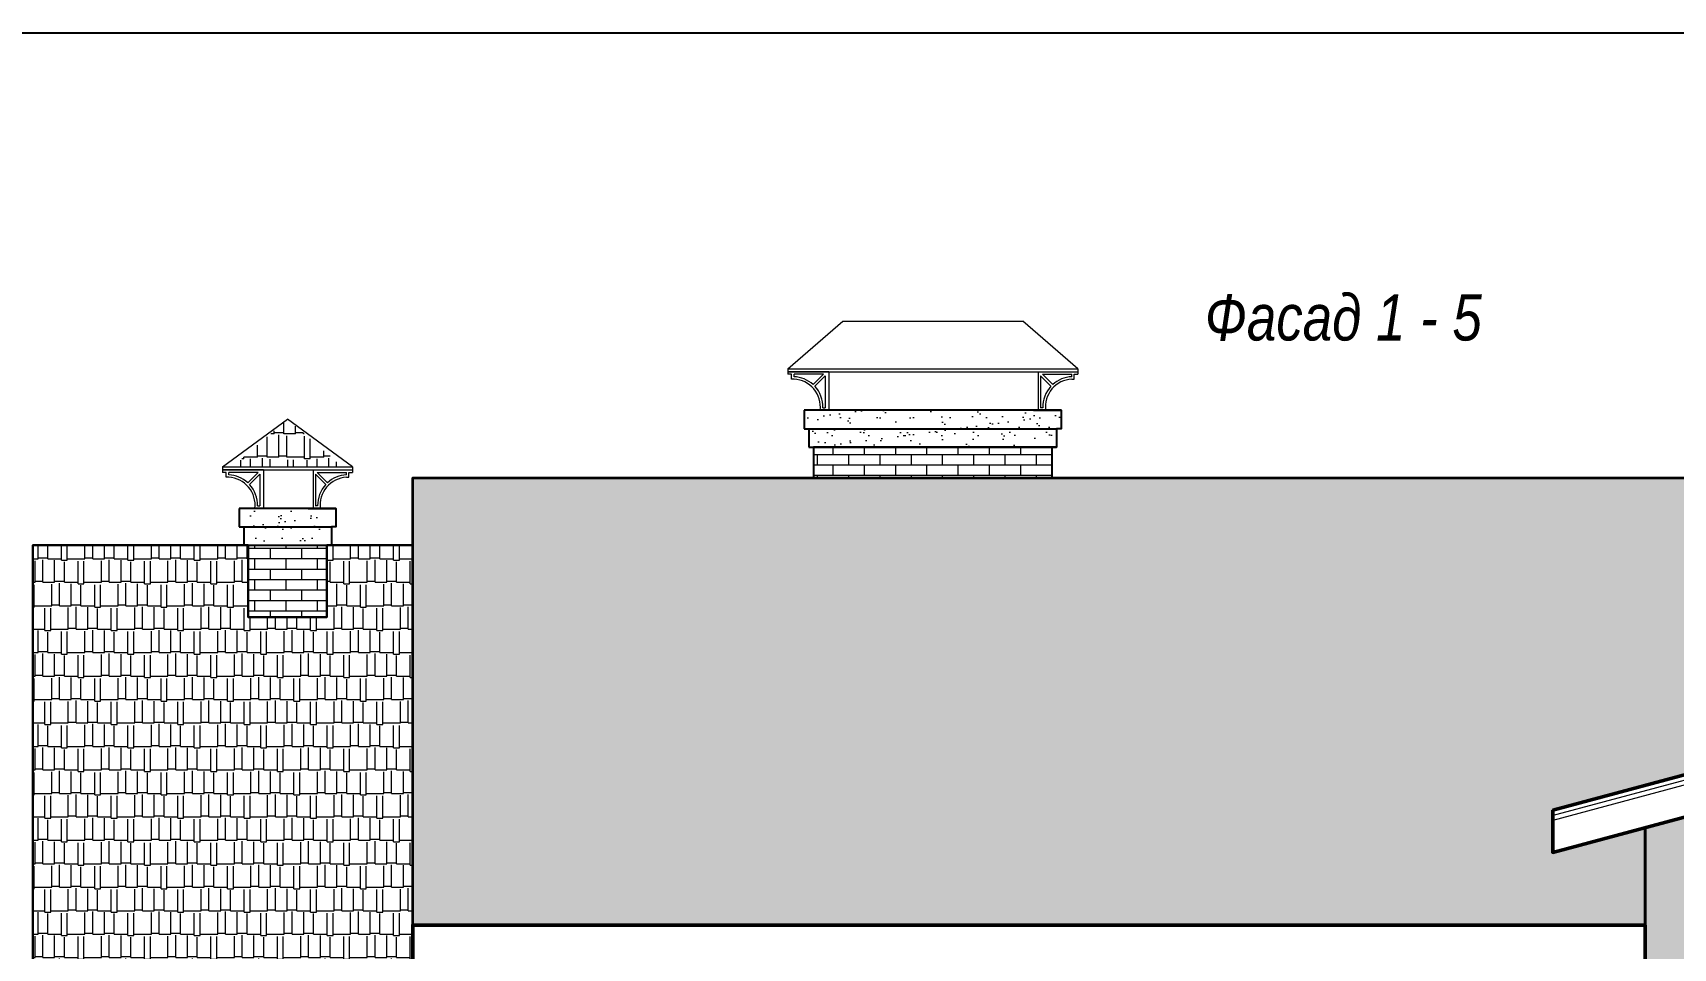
# Model space of a CAD drawing. Header units: millimetres. Extents: x 1582001 to 3303937, y 226471 to 491235.
# Drawn here: x 1589714 to 1600377, y 373898 to 379845 of the extents above; entities that cross this region are included whole.
import ezdxf

# ---------------------------------------------------------------- set-up
doc = ezdxf.new("R2010")
doc.units = ezdxf.units.MM
doc.layers.get('Defpoints').update_dxf_attribs({"color": 255, "lineweight": 30})
for name, color, linetype, lineweight in [('Конструктивный - Несущий_Ном_пера__1', 7, 'Continuous', 13), ('Кровля', 232, 'Continuous', 25), ('Оболочка - Крыша_Ном_пера__1', 7, 'Continuous', 13), ('Размеры', 7, 'Continuous', 18), ('Штриховки', 251, 'Continuous', 20)]:
    doc.layers.add(name, color=color, linetype=linetype, lineweight=lineweight)
doc.layers.add('Т-Подписи', color=7, linetype='Continuous')
doc.layers.add('Формуляр', color=138, linetype='Continuous')
doc.styles.add('GOST 2.304', font='ARIALNI.TTF', dxfattribs={"width": 0.98, "height": 300})
doc.styles.add('style', font='ARIALNI.TTF', dxfattribs={"width": 0.98, "height": 300})
doc.dimstyles.new('М100', dxfattribs={"dimtxt": 600, "dimasz": 150, "dimexe": 100, "dimexo": 200, "dimgap": 100, "dimtad": 1, "dimdec": 0, "dimtxsty": 'style', "dimblk": 'ARCHTICK', "dimcen": 150, "dimdle": 100, "dimclrt": 256, "dimadec": 0, "dimazin": 0, "dimtfac": 1, "dimtdec": 0, "dimtmove": 1, "dimatfit": 3, "dimldrblk": 'NONE', "dimfxl": 0, "dimarcsym": 0})
pattern_1 = [(0, (0, 96926.34), (323.85, 152.4), [76.2, -63.5, 88.9, -38.1, 114.3, -50.8]), (0, (76.2, 96932.69), (323.85, 152.4), [63.5, -241.3, 50.8, -76.2]), (0, (228.6, 96916.81), (323.85, 152.4), [38.1, -393.7]), (90, (0, 96926.34), (-107.95, 152.4), [146.05, -463.55]), (90, (76.2, 96926.34), (-107.95, 152.4), [142.875, -466.725]), (90, (139.7, 96926.34), (-107.95, 152.4), [133.35, -476.25]), (90, (228.6, 96916.81), (-107.95, 152.4), [146.05, -463.55]), (90, (266.7, 96916.81), (-107.95, 152.4), [146.05, -463.55]), (90, (381, 96926.34), (-107.95, 152.4), [139.7, -469.9])]
pattern_2 = [(0, (0, 96926.34), (0, 67.7418), []), (90, (0, 96926.34), (-101.6, 67.7418), [67.7418, -67.7418])]

# ---------------------------------------------------------------- blocks, each defined once
blk = doc.blocks.new('_ArchTick')
at = {"color": 0, "linetype": 'ByBlock', "const_width": 0.15}
blk.add_lwpolyline([(-0.5, -0.5), (0.5, 0.5)], dxfattribs=at)
blk = doc.blocks.new('*D483')
at = {"layer": 'Defpoints', "color": 0, "lineweight": -3, "transparency": 16777216}
for p in [(1588499, 374051), (1589714, 374051), (1589714, 373606)]:
    blk.add_point(p, dxfattribs=at)
at = {"layer": 'Размеры', "color": 0, "lineweight": -2, "transparency": 16777216}
for p, q in [((1589112, 374159), (1589112, 374911)), ((1588499, 373828), (1589112, 374159)), ((1589514, 374051), (1588399, 374051)), ((1588499, 373506), (1588499, 374151)), ((1589514, 373606), (1588399, 373606))]:
    blk.add_line(p, q, dxfattribs=at)
at = {"layer": 'Размеры', "color": 0, "lineweight": -2, "transparency": 16777216, "xscale": 150, "yscale": 150, "zscale": 150}
for p, rotation in [((1588499, 374051), 90), ((1588499, 373606), 270)]:
    blk.add_blockref('_ArchTick', p, dxfattribs=dict(at, rotation=rotation))
at = {"layer": 'Размеры', "transparency": 16777216, "insert": (1588860, 374535), "char_height": 300, "attachment_point": 5, "rotation": 90, "style": 'style'}
blk.add_mtext('445', dxfattribs=at)
blk = doc.blocks.new('_None')

msp = doc.modelspace()

# ---------------------------------------------------------------- hatches: boundary and pattern name
at = {"lineweight": 18, "ltscale": 100, "true_color": 0x4c2f26}
h = msp.add_hatch(dxfattribs=at)
h.set_pattern_fill('AR-RSHKE', color=29, scale=0.5, style=0)
h.set_pattern_definition([(180, (1742444.11, 457554.86), (-323.85, 152.4), [76.2, -63.5, 88.9, -38.1, 114.3, -50.8]), (180, (1742367.91, 457561.21), (-323.85, 152.4), [63.5, -241.3, 50.8, -76.2]), (180, (1742215.51, 457545.34), (-323.85, 152.4), [38.1, -393.7]), (90, (1742444.11, 457554.86), (107.95, 152.4), [146.05, -463.55]), (90, (1742367.91, 457554.86), (107.95, 152.4), [142.875, -466.725]), (90, (1742304.41, 457554.86), (107.95, 152.4), [133.35, -476.25]), (90, (1742215.51, 457545.34), (107.95, 152.4), [146.05, -463.55]), (90, (1742177.41, 457545.34), (107.95, 152.4), [146.05, -463.55]), (90, (1742063.11, 457554.86), (107.95, 152.4), [139.7, -469.9])])
h.paths.add_polyline_path([(1591727.4, 377025.3), (1591370.5, 377334.2), (1591012.4, 377025.3)])
h = msp.add_hatch(dxfattribs=at)
h.set_pattern_fill('AR-RSHKE', color=29, scale=0.5, style=0)
h.set_pattern_definition(pattern_1)
edge = h.paths.add_edge_path()
edge.add_line((1602314.2, 376955), (1606474.2, 376955))
edge.add_line((1606474.2, 376955), (1606474.2, 375991.4))
edge.add_line((1606474.2, 375991.4), (1603984.2, 375991.4))
edge.add_line((1603984.2, 375991.4), (1603984.2, 375462.5))
edge.add_line((1603984.2, 375462.5), (1603034.2, 375717))
edge.add_line((1603034.2, 375717), (1599594.2, 374795.3))
edge.add_line((1599594.2, 374795.3), (1599594.2, 374520.9))
edge.add_line((1599594.2, 374520.9), (1600194.2, 374681.7))
edge.add_line((1600194.2, 374681.7), (1600194.2, 374048.7))
edge.add_line((1600194.2, 374048.7), (1592184.2, 374048.7))
edge.add_line((1592184.2, 374048.7), (1592184.2, 376955))
edge.add_line((1592184.2, 376955), (1601934.2, 376955))
edge = h.paths.add_edge_path(flags=16)
edge.add_line((1602314.2, 376955), (1602314.2, 376243))
edge.add_line((1602314.2, 376243), (1601934.2, 376243))
edge.add_line((1601934.2, 376243), (1601934.2, 376955))
h = msp.add_hatch(dxfattribs=at)
h.set_pattern_fill('AR-RSHKE', color=29, scale=0.5, style=0)
h.set_pattern_definition(pattern_1)
edge = h.paths.add_edge_path()
edge.add_line((1591114.9, 376515.5), (1589714.2, 376515.5))
edge.add_line((1589714.2, 376515.5), (1589714.2, 373605.6))
edge.add_line((1589714.2, 373605.6), (1592784.2, 373605.6))
edge.add_line((1592784.2, 373605.6), (1592784.2, 373774.4))
edge.add_line((1592784.2, 373774.4), (1592184.2, 373774.4))
edge.add_line((1592184.2, 373774.4), (1592184.2, 376515.5))
edge.add_line((1592184.2, 376515.5), (1591624.9, 376515.5))
edge = h.paths.add_edge_path(flags=16)
edge.add_line((1591114.9, 376515.5), (1591114.9, 376048.8))
edge.add_line((1591114.9, 376048.8), (1591624.9, 376048.8))
edge.add_line((1591624.9, 376048.8), (1591624.9, 376515.5))
at = {"lineweight": -3, "ltscale": 100, "true_color": 0xffe3c7}
msp.add_hatch(color=254, dxfattribs=at).paths.add_polyline_path([(1600754.2, 374544.2), (1603034.2, 375113), (1605314.2, 374544.2), (1605314.2, 371335.2), (1605874.2, 371335.2), (1605874.2, 374681.7), (1603034.2, 375442.7), (1600194.2, 374681.7), (1600194.2, 374048.7), (1600194.2, 373774.4), (1600194.2, 371335.2), (1600754.2, 371335.2)])
at = {"layer": 'Конструктивный - Несущий_Ном_пера__1', "ltscale": 100}
h = msp.add_hatch(dxfattribs=at)
h.set_pattern_fill('AR-SAND', color=41, scale=3, style=0)
h.set_pattern_definition([(37.5, (0, 96364.58), (-4.800094, 146.823971), [0, -115.824, 0, -129.54, 0, -123.825]), (7.5, (0, 96364.58), (134.856985, 215.04753), [0, -62.484, 0, -104.394, 0, -40.005]), (327.5, (-93.73, 96364.58), (237.297711, 0.431155), [0, -38.1, 0, -137.16, 0, -179.07]), (317.5, (-93.73, 96364.58), (229.066936, 66.878797), [0, -19.05, 0, -89.916, 0, -102.87])])
h.paths.add_polyline_path([(1596369.2, 377273.3), (1596399.2, 377273.3), (1596399.2, 377393.3), (1596219.2, 377393.3), (1595119.2, 377393.3), (1595119.2, 377273.3)])
h.paths.add_polyline_path([(1596369.2, 377153.3), (1596369.2, 377273.3), (1595149.2, 377273.3), (1595149.2, 377153.3)])
h.paths.add_polyline_path([(1594729.2, 377393.3), (1594729.2, 377273.3), (1594759.2, 377273.3), (1594759.2, 377153.3), (1595175.1, 377153.3), (1595175.1, 377273.3), (1595120.6, 377273.3), (1595120.6, 377393.3)])
at = {"layer": 'Конструктивный - Несущий_Ном_пера__1', "linetype": 'Continuous', "lineweight": 18, "true_color": 0x4c2f26}
h = msp.add_hatch(dxfattribs=at)
h.set_pattern_fill('AR-BRSTD', color=29, style=0)
h.set_pattern_definition(pattern_2)
h.paths.add_polyline_path([(1594789.2, 376955), (1596339.2, 376955), (1596339.2, 377153.3), (1594789.2, 377153.3)])
at = {"layer": 'Конструктивный - Несущий_Ном_пера__1', "ltscale": 100}
h = msp.add_hatch(dxfattribs=at)
h.set_pattern_fill('AR-SAND', color=41, scale=3, style=0)
h.set_pattern_definition([(37.5, (1347835.81, 471468.77), (-4.800094, 146.82397), [0, -115.824, 0, -129.54, 0, -123.825]), (7.5, (1347835.8, 471468.77), (134.85698, 215.04753), [0, -62.484, 0, -104.394, 0, -40.005]), (327.5, (1347742.08, 471468.77), (237.29771, 0.431155), [0, -38.1, 0, -137.16, 0, -179.07]), (317.5, (1347742.08, 471468.77), (229.06694, 66.8788), [0, -19.05, 0, -89.916, 0, -102.87])])
h.paths.add_polyline_path([(1591589.9, 376635.5), (1591149.9, 376635.5), (1591149.9, 376515.5), (1591589.9, 376515.5)])
h.paths.add_polyline_path([(1591619.9, 376755.5), (1591439.9, 376755.5), (1591119.9, 376755.5), (1591119.9, 376635.5), (1591589.9, 376635.5), (1591619.9, 376635.5)])
at = {"layer": 'Конструктивный - Несущий_Ном_пера__1', "linetype": 'Continuous', "lineweight": 18, "true_color": 0x4c2f26}
h = msp.add_hatch(dxfattribs=at)
h.set_pattern_fill('AR-BRSTD', color=29, style=0)
h.set_pattern_definition(pattern_2)
h.paths.add_polyline_path([(1591114.9, 376515.5), (1591624.9, 376515.5), (1591624.9, 376048.8), (1591114.9, 376048.8)])

# ---------------------------------------------------------------- linework, layer by layer
at = {"color": 0, "lineweight": -3, "ltscale": 100}
for points in [[(1594789.2, 376955), (1596339.2, 376955), (1596339.2, 377153.3), (1594789.2, 377153.3)], [(1591114.9, 376515.5), (1591624.9, 376515.5), (1591624.9, 376048.8), (1591114.9, 376048.8)]]:
    msp.add_lwpolyline(points, close=True, dxfattribs=at)
for points in [[(1591114.9, 376515.5), (1589714.2, 376515.5), (1589714.2, 373605.6), (1592784.2, 373605.6), (1592784.2, 373774.4), (1592184.2, 373774.4), (1592184.2, 376515.5), (1591624.9, 376515.5)], [(1591114.9, 376515.5), (1591114.9, 376048.8), (1591624.9, 376048.8), (1591624.9, 376515.5)]]:
    msp.add_lwpolyline(points, dxfattribs=at)
at = {"color": 0, "lineweight": 50, "ltscale": 100}
msp.add_lwpolyline([(1599594.2, 374795.3), (1603034.2, 375717), (1606474.2, 374795.3), (1606474.2, 374520.9), (1603034.2, 375442.7), (1599594.2, 374520.9), (1599594.2, 374795.3)], dxfattribs=at)
at = {"lineweight": 35}
msp.add_lwpolyline([(1600194.2, 374681.7), (1603034.2, 375442.7), (1605874.2, 374681.7), (1605874.2, 371335.2), (1600194.2, 371335.2), (1600194.2, 374681.7)], dxfattribs=at)
at = {"color": 0, "lineweight": 50, "ltscale": 100}
msp.add_lwpolyline([(1592184.2, 373774.4), (1600194.2, 373774.4), (1600194.2, 374048.7), (1592184.2, 374048.7)], close=True, dxfattribs=at)
at = {"layer": 'Defpoints', "color": 0, "lineweight": 35, "ltscale": 100}
msp.add_lwpolyline([(1602314.2, 376955), (1606474.2, 376955), (1606474.2, 375991.4), (1603984.2, 375991.4), (1603984.2, 375462.5), (1603034.2, 375717), (1599594.2, 374795.3), (1599594.2, 374520.9), (1600194.2, 374681.7), (1600194.2, 374048.7), (1592184.2, 374048.7), (1592184.2, 376955), (1601934.2, 376955)], dxfattribs=at)
at = {"layer": 'Конструктивный - Несущий_Ном_пера__1', "ltscale": 100}
for p, q in [((1594789.2, 376955), (1594789.2, 377153.3)), ((1596339.2, 376955), (1596339.2, 377153.3)), ((1591114.9, 376515.5), (1591114.9, 376515.5)), ((1591624.9, 376515.5), (1591624.9, 376515.5))]:
    msp.add_line(p, q, dxfattribs=at)
at = {"layer": 'Кровля'}
for points in [[(1601934.2, 376955), (1592184.2, 376955), (1592184.2, 374048.7), (1600194.2, 374048.7), (1600194.2, 374681.7), (1599594.2, 374520.9), (1599594.2, 374795.3), (1603034.2, 375717), (1603984.2, 375462.5), (1603984.2, 375991.4)], [(1589714.2, 376515.5), (1591114.9, 376515.5)], [(1591624.9, 376515.5), (1592184.2, 376515.5), (1592184.2, 373774.4), (1592784.2, 373774.4), (1592784.2, 373605.6), (1589714.2, 373605.6), (1589714.2, 376515.5)]]:
    msp.add_lwpolyline(points, dxfattribs=at)
msp.add_lwpolyline([(1592184.2, 374048.7), (1600194.2, 374048.7), (1600194.2, 373774.4), (1592184.2, 373774.4)], close=True, dxfattribs=at)
at = {"layer": 'Оболочка - Крыша_Ном_пера__1', "linetype": 'Continuous'}
for p, q in [((1603034.2, 375681.4), (1599589.2, 374757.9)), ((1603034.2, 375712.4), (1599594.2, 374790.3)), ((1603034.2, 375650.3), (1599594.2, 374728.2))]:
    msp.add_line(p, q, dxfattribs=at)
at = {"layer": 'Т-Подписи', "ltscale": 100}
for p, q in [((1596399.2, 377393.3), (1594729.2, 377393.3)), ((1594729.2, 377393.3), (1594729.2, 377273.3)), ((1594729.2, 377273.3), (1596369.2, 377273.3)), ((1594759.2, 377273.3), (1594759.2, 377153.3)), ((1594759.2, 377153.3), (1596369.2, 377153.3)), ((1591684.9, 376755.5), (1591054.9, 376755.5)), ((1591054.9, 376755.5), (1591054.9, 376635.5)), ((1591054.9, 376635.5), (1591654.9, 376635.5)), ((1591084.9, 376635.5), (1591084.9, 376515.5)), ((1591084.9, 376515.5), (1591654.9, 376515.5))]:
    msp.add_line(p, q, dxfattribs=at)
for points in [[(1596219.2, 377393.3), (1596399.2, 377393.3), (1596399.2, 377273.3), (1596369.2, 377273.3), (1596369.2, 377153.3), (1596339.2, 377153.3)], [(1591504.9, 376755.5), (1591684.9, 376755.5), (1591684.9, 376635.5), (1591654.9, 376635.5), (1591654.9, 376515.5), (1591624.9, 376515.5)]]:
    msp.add_lwpolyline(points, dxfattribs=at)
at = {"layer": 'Формуляр', "color": 0}
msp.add_lwpolyline([(1584000.9, 351154.9), (1584000.9, 379844.8), (1623500.8, 379844.8), (1623500.8, 351154.9)], close=True, dxfattribs=at)
at = {"layer": 'Штриховки'}
for p, q in [((1594621.1, 377663.1), (1594978.6, 377972)), ((1594978.6, 377972), (1596149.8, 377972)), ((1596507.3, 377663.1), (1596149.8, 377972)), ((1594622.3, 377663.1), (1596507.3, 377663.1)), ((1594622.3, 377663.1), (1594622.3, 377643.1)), ((1594622.3, 377643.1), (1596462.1, 377643.1)), ((1594888.5, 377643.1), (1594622.3, 377643.1)), ((1594622.3, 377643.1), (1594622.3, 377627.1)), ((1594646.3, 377627.1), (1594622.3, 377627.1)), ((1594646.3, 377595.1), (1594646.3, 377627.1)), ((1594662.3, 377595.1), (1594646.3, 377595.1)), ((1594853.2, 377627.1), (1594662.3, 377627.1)), ((1594662.3, 377611.1), (1594662.3, 377627.1)), ((1594853.2, 377627.1), (1594785.8, 377559.8)), ((1594864.5, 377615.8), (1594797.2, 377548.6)), ((1594864.5, 377615.8), (1594864.5, 377409.3)), ((1594888.5, 377643.1), (1594888.5, 377393.3)), ((1596241.1, 377643.1), (1596507.3, 377643.1)), ((1596252.1, 377393.3), (1596252.1, 377643.1)), ((1596265.1, 377615.8), (1596332.4, 377548.6)), ((1596265.1, 377615.8), (1596265.1, 377409.3)), ((1596276.4, 377627.1), (1596343.7, 377559.8)), ((1596276.4, 377627.1), (1596467.2, 377627.1)), ((1596467.2, 377611.1), (1596467.2, 377627.1)), ((1596467.2, 377595.1), (1596483.2, 377595.1)), ((1596483.2, 377627.1), (1596507.3, 377627.1)), ((1596483.2, 377595.1), (1596483.2, 377627.1)), ((1596507.3, 377663.1), (1596507.3, 377643.1)), ((1596507.3, 377643.1), (1596507.3, 377627.1)), ((1594888.5, 377393.3), (1594832.3, 377393.3)), ((1594849.5, 377409.3), (1594864.5, 377409.3)), ((1596239.9, 377393.3), (1596296.1, 377393.3)), ((1596278.9, 377409.3), (1596263.9, 377409.3)), ((1590948, 377025.3), (1591370.5, 377334.2)), ((1591793, 377025.3), (1591370.5, 377334.2)), ((1590948, 377025.3), (1591793, 377025.3)), ((1590948, 377025.3), (1590948, 377005.3)), ((1590948, 377005.3), (1591747.8, 377005.3)), ((1591214.2, 377005.3), (1590948, 377005.3)), ((1590948, 377005.3), (1590948, 376989.3)), ((1590972.1, 376989.3), (1590948, 376989.3)), ((1590972.1, 376957.3), (1590972.1, 376989.3)), ((1590988.1, 376957.3), (1590972.1, 376957.3)), ((1590988.1, 376957.3), (1590972.1, 376957.3)), ((1591178.9, 376989.3), (1590988.1, 376989.3)), ((1590988.1, 376973.4), (1590988.1, 376989.3)), ((1591178.9, 376989.3), (1591111.6, 376922.1)), ((1591190.2, 376978), (1591122.9, 376910.8)), ((1591190.2, 376978), (1591190.2, 376771.5)), ((1591214.2, 377005.3), (1591214.2, 376755.5)), ((1591526.8, 377005.3), (1591793, 377005.3)), ((1591537.8, 376755.5), (1591537.8, 377005.3)), ((1591550.8, 376978), (1591618.1, 376910.8)), ((1591550.8, 376978), (1591550.8, 376771.5)), ((1591562.1, 376989.3), (1591629.4, 376922.1)), ((1591562.1, 376989.3), (1591752.9, 376989.3)), ((1591752.9, 376973.4), (1591752.9, 376989.3)), ((1591752.9, 376957.3), (1591768.9, 376957.3)), ((1591768.9, 376989.3), (1591793, 376989.3)), ((1591768.9, 376957.3), (1591768.9, 376989.3)), ((1591793, 377025.3), (1591793, 377005.3)), ((1591793, 377005.3), (1591793, 376989.3)), ((1591214.2, 376755.5), (1591158, 376755.5)), ((1591175.3, 376771.5), (1591190.2, 376771.5)), ((1591525.7, 376755.5), (1591581.8, 376755.5)), ((1591564.6, 376771.5), (1591549.7, 376771.5))]:
    msp.add_line(p, q, dxfattribs=at)
for centre, radius, start, end in [((1594653.3, 377415), 196.3, 47.53964, 87.36429), ((1594653.3, 377415), 180.3, 353.07123, 87.13022), ((1596476.3, 377415), 180.3, 92.86978, 186.92877), ((1596476.3, 377415), 196.3, 92.63571, 132.46036), ((1594653.3, 377415), 196.3, 358.321, 42.86852), ((1596476.3, 377415), 196.3, 137.13148, 181.679), ((1590979, 376777.2), 196.3, 47.53964, 87.36429), ((1590979, 376777.2), 180.3, 353.07123, 87.13022), ((1591762, 376777.2), 180.3, 92.86978, 186.92877), ((1591762, 376777.2), 196.3, 92.63571, 132.46036), ((1590979, 376777.2), 196.3, 358.321, 42.86852), ((1591762, 376777.2), 196.3, 137.13148, 181.679)]:
    msp.add_arc(centre, radius, start, end, dxfattribs=at)

# ---------------------------------------------------------------- texts
at = {"ltscale": 100, "style": 'GOST 2.304'}
msp.add_text('Фасад 1 - 5', height=300, dxfattribs=at).set_placement((1597332.7, 377846))

# ---------------------------------------------------------------- dimensions: what is measured, and where the dimension line sits
at = {"layer": 'Размеры'}
dim = msp.add_linear_dim(base=(1588499.3, 374050.6), p1=(1589714.2, 373605.6), p2=(1589714.2, 374050.6), angle=90, dimstyle='М100', override={"dimtxt": 200}, dxfattribs=at)
dim.commit()
dim.dimension.update_dxf_attribs({"geometry": '*D483', "text_midpoint": (1589112.1, 374259), "dimtype": 160})

doc.saveas('drawing.dxf')
